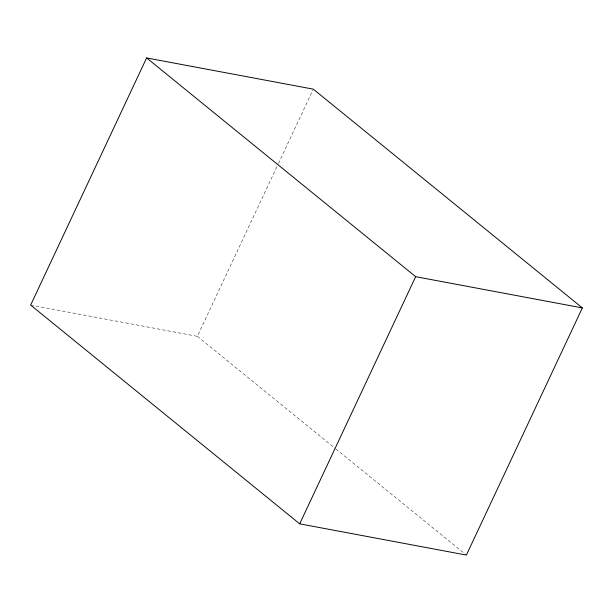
<?xml version="1.0" encoding="UTF-8"?>
<svg xmlns="http://www.w3.org/2000/svg" width="613" height="613" viewBox="0 0 613 613"><rect width="100%" height="100%" fill="white"/><g stroke="black" fill="none" stroke-linecap="round" stroke-linejoin="round"><path stroke-width="0.46" stroke-dasharray="3.06 2.3" d="M30.65 305.09L197.34 336.322L278.026 164.345M278.432 163.487L312.898 90.027M197.34 336.322L335.196 448.41M335.939 449.015L465.642 554.474"/><path stroke-width="0.92" d="M146.614 57.928L30.65 305.09L299.696 523.839L466.386 555.072L582.35 307.91L313.304 89.161L146.614 57.928L415.66 276.678L582.35 307.91M299.696 523.839L415.66 276.678"/></g></svg>
